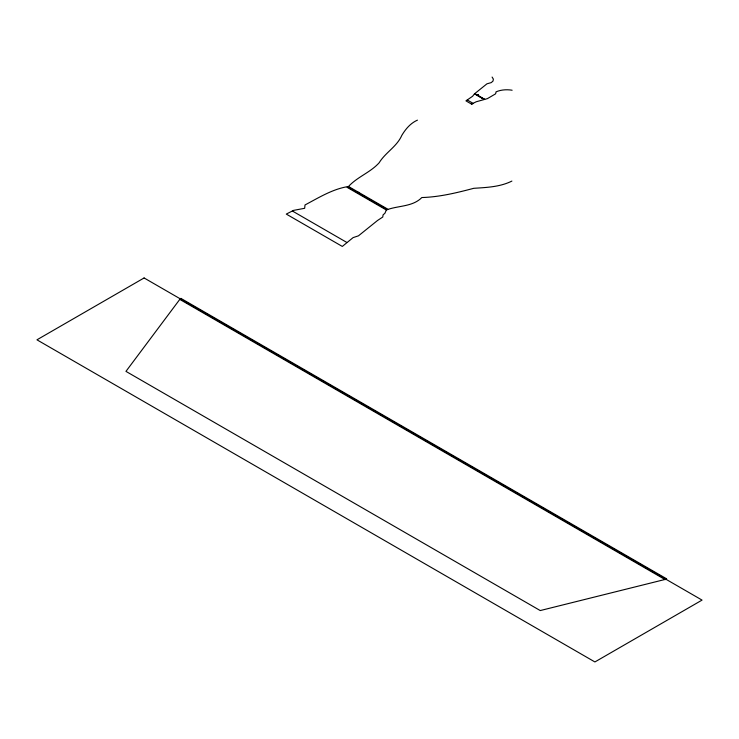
<?xml version="1.0" encoding="UTF-8"?>
<svg xmlns="http://www.w3.org/2000/svg" width="739" height="739" viewBox="0 0 739 739"><rect width="100%" height="100%" fill="white"/><g stroke="black" fill="none" stroke-linecap="round" stroke-linejoin="round"><path stroke-width="1.11" d="M478.013 94.537L478.53 94.592M492.091 77.05L493.375 79.156L492.987 81.114L491.213 82.611L486.936 83.83L474.493 93.844L472.591 96.264L465.939 100.864L471.574 104.116L476.165 101.788L487.407 98.638L495.592 93.835A32.461 18.743 0 0 0 495.998 91.876C501.07 89.668 506.871 89.354 512.127 90.223M511.887 181.083C500.007 186.985 486.733 187.466 473.773 188.306C456.647 192.842 439.483 197.027 421.821 197.544C412.528 207.049 397.841 205.46 386.349 209.996L384.908 213.285L383.079 214.873L382.765 217.035L377.518 220.49L358.461 235.833L353.113 237.607L342.314 246.438L286.289 214.088L293.54 210.384L304.662 208.296L305.004 204.962C318.925 197.581 332.864 188.879 348.494 186.496C357.408 176.806 370.313 172.556 379.144 162.792C385.416 152.483 396.908 146.608 401.804 135.394C405.582 129.066 410.542 123.145 417.443 120.143M180.214 298.815L125.953 371.375L540.246 610.562L665.931 579.237M477.597 95.137L478.447 94.721M477.819 94.721L477.412 95.119M358.609 192.334L358.905 192.279M471.574 104.116L473.339 103.488L467.279 99.987M474.854 93.641L484.673 99.303M474.669 93.742L484.488 99.405M474.493 93.844L484.313 99.516M348.494 186.496L387.781 209.174M347.783 186.912L387.07 209.59M347.071 187.318L386.349 209.996M292.358 210.994L346.665 242.346M144.096 277.956L36.95 339.82L594.904 661.95L702.05 600.096L144.096 277.956M180.926 298.399L179.503 299.23L665.211 579.653L666.643 578.831L180.926 298.399"/></g></svg>
